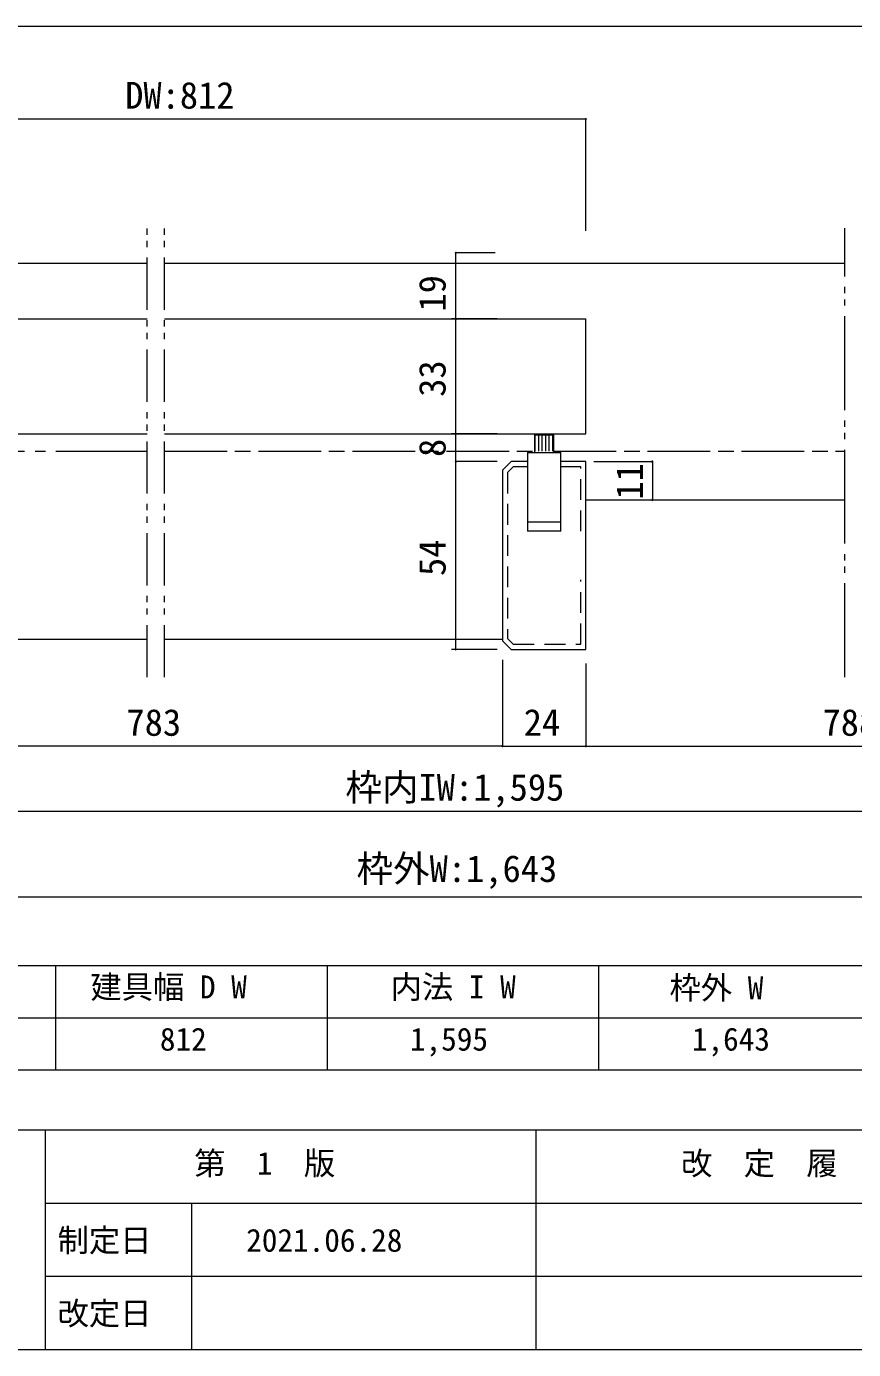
# Model space of a CAD drawing. Units: millimetres on the paper, enlarged 10 times, with parts at other scales. Extents: x -1985 to 2015, y -1370 to 1400.
# Drawn here: x -1193 to -401, y -1370 to -102 of the extents above; entities that cross this region are included whole.
import ezdxf
from ezdxf.enums import TextEntityAlignment as Align

# ---------------------------------------------------------------- set-up
doc = ezdxf.new("R2010")
doc.units = ezdxf.units.MM
doc.header["$LTSCALE"] = 10
for name, pattern in [('CHAIN2', [12, 9, -1, 1, -1]), ('DOUBLE_CHAIN1', [8.8, 5, -1, 0.6, -0.6, 0.6, -1]), ('DOUBLE_CHAIN2', [12.8, 9, -1, 0.6, -0.6, 0.6, -1]), ('USER6', [9, 6, -0.75, 1.5, -0.75]), ('USER9', [3, 2, -1])]:
    doc.linetypes.add(name, pattern=pattern)
doc.layers.add('1-1_0', color=7, linetype='Continuous', lineweight=20)
doc.layers.add('2-0', color=7, linetype='Continuous', lineweight=18)
doc.styles.add('ＭＳ ゴシック', font='')
doc.styles.get('ＭＳ ゴシック').set_extended_font_data('MS Gothic')

msp = doc.modelspace()

# ---------------------------------------------------------------- linework, layer by layer
at = {"layer": '1-1_0'}
for p, q in [((395, -102.5), (-1935, -102.5)), ((395, -102.5), (-1935, -102.5)), ((395, -102.5), (-1935, -102.5)), ((395, -102.5), (-1935, -102.5)), ((395, -1002.5), (-1935, -1002.5)), ((395, -1002.5), (-1935, -1002.5)), ((395, -1002.5), (-1935, -1002.5)), ((-1165, -1002.5), (-1165, -1102.5)), ((-905, -1002.5), (-905, -1102.5)), ((-645, -1002.5), (-645, -1102.5)), ((395, -1052.5), (-1935, -1052.5)), ((395, -1102.5), (-1935, -1102.5)), ((2015, -1160), (-1985, -1160)), ((-1175, -1160), (-1175, -1370)), ((-705, -1160), (-705, -1370)), ((2015, -1230), (-1175, -1230)), ((-1035, -1230), (-1035, -1370)), ((75, -1300), (-1175, -1300)), ((-1985, -1370), (2015, -1370))]:
    msp.add_line(p, q, dxfattribs=at)
at = {"layer": '2-0', "lineweight": 20}
for p, q in [((-656.59, -191.02), (-657.63, -191.02)), ((-1396.75, -329.38), (-1077.42, -329.38)), ((-1060.75, -329.38), (-409.16, -329.38)), ((-1413.42, -382.72), (-1077.42, -382.72)), ((-1060.75, -382.72), (-657.11, -382.72)), ((-742.11, -382.72), (-785.85, -382.72)), ((-744.19, -382.72), (-785.85, -382.72)), ((-742.11, -382.72), (-785.85, -382.72)), ((-744.19, -382.72), (-785.85, -382.72)), ((-1413.42, -492.72), (-1077.42, -492.72)), ((-742.11, -492.72), (-785.85, -492.72)), ((-742.11, -492.72), (-785.85, -492.72)), ((-781.68, -493.24), (-781.68, -492.2)), ((-781.68, -492.2), (-781.68, -493.24)), ((-705.6, -509.39), (-705.6, -493.81)), ((-702.27, -509.39), (-702.27, -493.81)), ((-698.93, -509.39), (-698.93, -493.81)), ((-695.6, -509.39), (-695.6, -493.81)), ((-692.27, -509.39), (-692.27, -493.81)), ((-688.93, -509.39), (-688.93, -493.81)), ((-781.68, -518.86), (-781.68, -519.91)), ((-737.11, -527.72), (-728.78, -519.38)), ((-712.94, -519.38), (-728.78, -519.38)), ((-712.94, -519.38), (-728.78, -519.38)), ((-712.94, -519.38), (-728.78, -519.38)), ((-712.94, -510.62), (-712.94, -577.28)), ((-712.94, -510.62), (-681.28, -510.62)), ((-712.94, -519.38), (-712.94, -586.05)), ((-681.28, -577.28), (-681.28, -510.62)), ((-681.28, -586.05), (-681.28, -519.38)), ((-657.11, -519.38), (-681.28, -519.38)), ((-657.11, -699.38), (-657.11, -519.38)), ((-593.48, -519.91), (-593.48, -518.86)), ((-593.48, -518.86), (-593.48, -519.91)), ((-737.11, -527.72), (-737.11, -691.05)), ((-657.11, -556.05), (-409.16, -556.05)), ((-593.48, -556.57), (-593.48, -555.53)), ((-593.48, -555.53), (-593.48, -556.57)), ((-681.28, -577.28), (-712.94, -577.28)), ((-681.28, -586.05), (-712.94, -586.05)), ((-1396.75, -689.38), (-1077.42, -689.38)), ((-1060.75, -689.38), (-737.11, -689.38)), ((-737.11, -691.05), (-728.78, -699.38)), ((-781.68, -699.91), (-781.68, -698.86)), ((-728.78, -699.38), (-657.11, -699.38)), ((-736.59, -791.82), (-737.63, -791.82)), ((-737.63, -791.82), (-736.59, -791.82)), ((-656.59, -791.82), (-657.63, -791.82))]:
    msp.add_line(p, q, dxfattribs=at)
at = {"layer": '2-0', "color": 4, "lineweight": 9}
for p, q in [((-657.11, -298.2), (-657.11, -191.02)), ((-744.19, -319.38), (-781.68, -319.38)), ((-781.68, -382.72), (-781.68, -319.38)), ((-781.68, -492.72), (-781.68, -382.72)), ((-781.68, -519.38), (-781.68, -492.72)), ((-781.68, -519.91), (-781.68, -518.86)), ((-781.68, -699.38), (-781.68, -519.38)), ((-742.11, -519.38), (-781.68, -519.38)), ((-649.7, -519.38), (-593.5, -519.38)), ((-593.5, -519.38), (-593.5, -556.05)), ((-742.11, -699.38), (-785.85, -699.38)), ((-737.11, -709.38), (-737.11, -791.82)), ((-657.11, -712.72), (-657.11, -791.82)), ((-737.11, -791.82), (-1396.75, -791.82)), ((-737.11, -791.82), (-657.11, -791.82)), ((-657.63, -791.82), (-656.59, -791.82)), ((-657.11, -791.82), (-143.51, -791.82)), ((-1396.75, -854.18), (-143.51, -854.18)), ((-1476.75, -936.19), (-63.51, -936.19))]:
    msp.add_line(p, q, dxfattribs=at)
at = {"layer": '2-0', "linetype": 'DOUBLE_CHAIN1', "lineweight": 20}
for p, q in [((-1077.42, -725.96), (-1077.42, -295.85)), ((-1060.75, -725.96), (-1060.75, -295.85))]:
    msp.add_line(p, q, dxfattribs=at)
at = {"layer": '2-0', "linetype": 'DOUBLE_CHAIN2', "lineweight": 20}
msp.add_line((-409.16, -725.96), (-409.16, -295.85), dxfattribs=at)
at = {"layer": '2-0', "color": 4, "linetype": 'CHAIN2', "lineweight": 9}
msp.add_line((-1524.68, -509.39), (-1077.42, -509.39), dxfattribs=at)
at = {"layer": '2-0', "linetype": 'USER6', "lineweight": 20}
for p, q in [((-1060.75, -509.39), (-706.16, -509.39)), ((-688.06, -509.39), (-409.16, -509.39))]:
    msp.add_line(p, q, dxfattribs=at)
at = {"layer": '2-0', "linetype": 'USER9', "lineweight": 20}
for p, q in [((-662.11, -524.38), (-681.28, -524.38)), ((-662.11, -586.05), (-662.11, -524.38))]:
    msp.add_line(p, q, dxfattribs=at)
at = {"layer": '2-0', "color": 4, "lineweight": 9}
msp.add_lwpolyline([(-1413.42, -298.2), (-1413.42, -191.02), (-657.11, -191.02)], dxfattribs=at)
at = {"layer": '2-0', "lineweight": 20}
for points in [[(-1060.75, -492.72), (-657.11, -492.72), (-657.11, -382.72)], [(-706.16, -510.62), (-706.16, -493.81), (-688.06, -493.81), (-688.06, -510.62)]]:
    msp.add_lwpolyline(points, dxfattribs=at)
at = {"layer": '2-0', "linetype": 'USER9', "lineweight": 20}
msp.add_lwpolyline([(-712.94, -524.38), (-726.71, -524.38), (-732.11, -529.79), (-732.11, -688.98), (-726.71, -694.38), (-662.11, -694.38), (-662.11, -632.72)], dxfattribs=at)
at = {"layer": '2-0', "lineweight": 20}
for centre, start, end in [((-657.11, -191.02), 180, 0), ((-781.68, -319.38), 90, 270), ((-781.68, -319.38), 270, 90), ((-781.68, -382.72), 90, 270), ((-781.68, -382.72), 90, 270), ((-781.68, -382.72), 270, 90), ((-781.68, -382.72), 270, 90), ((-781.68, -492.72), 90, 270), ((-781.68, -492.72), 270, 90), ((-781.68, -519.38), 90, 270), ((-781.68, -519.38), 270, 90), ((-593.48, -519.38), 90, 270), ((-593.48, -519.38), 270, 90), ((-593.48, -556.05), 90, 270), ((-593.48, -556.05), 270, 90), ((-781.68, -699.38), 90, 270), ((-737.11, -791.82), 180, 0), ((-657.11, -791.82), 180, 0)]:
    msp.add_arc(centre, 0.521, start, end, dxfattribs=at)
at = {"layer": '2-0', "color": 4, "lineweight": 9}
for centre in [(-737.11, -791.82), (-657.11, -791.82)]:
    msp.add_arc(centre, 0.521, 0, 180, dxfattribs=at)

# ---------------------------------------------------------------- texts
at = {"layer": '1-1_0', "style": 'ＭＳ ゴシック'}
for s, p in [('建具幅 D W', (-1131.7, -1040.24)), ('内法 I W', (-844.13, -1040.24)), ('枠外 W', (-577.08, -1041.02)), ('812', (-1065.17, -1090.25)), ('1,595', (-825.67, -1090.25)), ('1,643', (-555.67, -1090.24)), ('第\u30001\u3000版', (-1032.22, -1209.21)), ('改\u3000定\u3000履\u3000歴 / History', (-566.02, -1209.21)), ('制定日', (-1163.11, -1282.92)), ('2021.06.28', (-982.5, -1282.92)), ('改定日', (-1163.11, -1352.92))]:
    msp.add_text(s, height=21.99, dxfattribs=at).set_placement(p, align=Align.BOTTOM_LEFT)
at = {"layer": '2-0', "style": 'ＭＳ ゴシック'}
for s, p in [('DW:812', (-1098.37, -188.94)), ('783', (-1097.15, -789.74)), ('24', (-716.67, -789.74)), ('788', (-430.53, -789.74)), ('枠内IW:1,595', (-887.46, -851.88)), ('枠外W:1,643', (-876.79, -929.8))]:
    msp.add_text(s, height=25.66, dxfattribs=at).set_placement(p, align=Align.BOTTOM_LEFT)
for s, p in [('19', (-783.77, -375.61)), ('33', (-783.77, -457.27)), ('8', (-783.77, -514.94)), ('11', (-594.86, -555.73)), ('54', (-783.77, -628.94))]:
    msp.add_text(s, height=25.66, rotation=90, dxfattribs=at).set_placement(p, align=Align.BOTTOM_LEFT)

doc.saveas('drawing.dxf')
